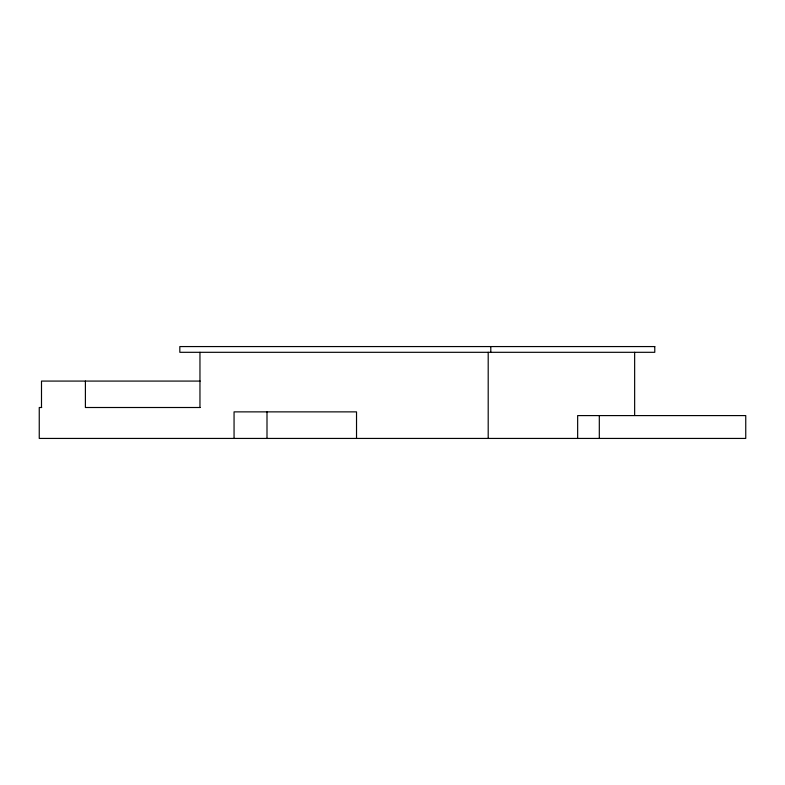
<?xml version="1.0" encoding="UTF-8"?>
<svg xmlns="http://www.w3.org/2000/svg" width="785" height="785" viewBox="0 0 785 785"><rect width="100%" height="100%" fill="white"/><g stroke="black" fill="none" stroke-linecap="round" stroke-linejoin="round"><path stroke-width="1.18" d="M200.136 381.078L41.497 381.078L41.497 407.503M41.693 407.503L39.25 407.503L39.25 438.432L745.75 438.432L745.75 415.589L577.652 415.589L577.652 438.432M200.106 407.503L85.398 407.503L85.398 381.078M634.643 352.308L634.643 415.393M599.308 415.589L599.308 438.432M490.792 346.568L490.792 352.308M488.201 352.308L488.201 438.432M356.527 438.432L356.527 411.87L234.058 411.87L234.058 438.432M266.998 411.87L266.998 438.432M199.959 352.308L199.959 407.503M654.778 346.568L179.824 346.568L179.824 352.308L654.778 352.308L654.778 346.568"/></g></svg>
